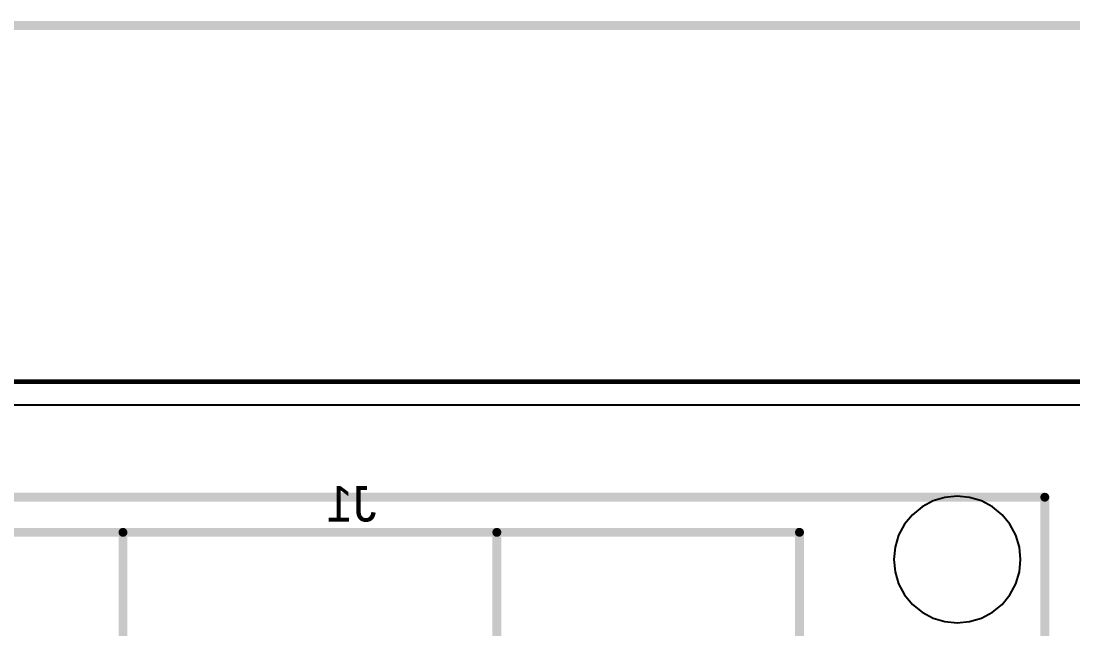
# Model space of a CAD drawing. Header units: millimetres. Extents: x -0.4 to 7.76, y -3.34 to 0.42.
# Drawn here: x 4.511 to 5.693, y -0.281 to 0.403 of the extents above; entities that cross this region are included whole.
import ezdxf

# ---------------------------------------------------------------- set-up
doc = ezdxf.new("R2010")
doc.units = ezdxf.units.MM
doc.header["$MEASUREMENT"] = 0
for name, color, linetype in [('BottomLayer', 5, 'Continuous'), ('BottomOverlay', 54, 'Continuous'), ('KeepOutLayer', 6, 'Continuous'), ('TopLayer', 1, 'Continuous'), ('TopOverlay', 2, 'Continuous')]:
    doc.layers.add(name, color=color, linetype=linetype)

# ---------------------------------------------------------------- blocks, each defined once
blk = doc.blocks.new('LCD_MODULE_3_2_480_320_11')
at = {"layer": 'TopOverlay', "const_width": 0.01}
for points in [[(-0.0394, 0), (3.5433, 0)], [(3.5433, -2.126), (3.5433, 0)], [(0.2, -0.0394), (3.2677, -0.0394)], [(3.2677, -2.0472), (3.2677, -0.0394)]]:
    blk.add_lwpolyline(points, dxfattribs=at)
at = {"layer": 'TopOverlay', "const_width": 0.005}
for points in [[(3.5408, 0, 1), (3.5458, 0, 1)], [(3.5408, 0, 1), (3.5458, 0, 1)], [(3.2652, -0.0394, 1), (3.2702, -0.0394, 1)], [(3.2652, -0.0394, 1), (3.2702, -0.0394, 1)]]:
    blk.add_lwpolyline(points, format="xyb", close=True, dxfattribs=at)
blk = doc.blocks.new('90131_0142_B_26')
at = {"layer": 'BottomOverlay', "const_width": 0.01}
for points in [[(-1.24, -0.2353), (-1.24, 0.1847)], [(1.24, 0.1847), (-1.24, 0.1847)], [(1.24, -0.2353), (-1.24, -0.2353)]]:
    blk.add_lwpolyline(points, dxfattribs=at)
at = {"layer": 'BottomOverlay', "const_width": 0.005}
for points in [[(-1.2425, 0.1847, 1), (-1.2375, 0.1847, 1)], [(-1.2425, 0.1847, 1), (-1.2375, 0.1847, 1)], [(-1.2425, -0.2353, 1), (-1.2375, -0.2353, 1)], [(-1.2425, -0.2353, 1), (-1.2375, -0.2353, 1)]]:
    blk.add_lwpolyline(points, format="xyb", close=True, dxfattribs=at)

msp = doc.modelspace()

# ---------------------------------------------------------------- linework, layer by layer
at = {"layer": 'BottomLayer'}
for p, q in [((0.0287, -0.0287), (7.339, -0.0287)), ((5.5354, -0.1368), (5.5231, -0.1434)), ((5.5487, -0.1328), (5.5354, -0.1368)), ((5.5626, -0.1314), (5.5487, -0.1328)), ((5.5765, -0.1328), (5.5626, -0.1314)), ((5.5899, -0.1368), (5.5765, -0.1328)), ((5.6022, -0.1434), (5.5899, -0.1368)), ((5.5123, -0.1522), (5.5034, -0.163)), ((5.5231, -0.1434), (5.5123, -0.1522)), ((5.613, -0.1522), (5.6022, -0.1434)), ((5.6218, -0.163), (5.613, -0.1522)), ((5.5034, -0.163), (5.4968, -0.1753)), ((5.6284, -0.1753), (5.6218, -0.163)), ((5.4968, -0.1753), (5.4928, -0.1887)), ((5.6325, -0.1887), (5.6284, -0.1753)), ((5.4928, -0.1887), (5.4914, -0.2026)), ((5.6338, -0.2026), (5.6325, -0.1887)), ((5.4914, -0.2026), (5.4928, -0.2165)), ((5.6325, -0.2165), (5.6338, -0.2026)), ((5.4928, -0.2165), (5.4968, -0.2298)), ((5.6284, -0.2298), (5.6325, -0.2165)), ((5.4968, -0.2298), (5.5034, -0.2422)), ((5.6218, -0.2422), (5.6284, -0.2298)), ((5.5034, -0.2422), (5.5123, -0.253)), ((5.613, -0.253), (5.6218, -0.2422)), ((5.5123, -0.253), (5.5231, -0.2618)), ((5.6022, -0.2618), (5.613, -0.253)), ((5.5231, -0.2618), (5.5354, -0.2684)), ((5.5354, -0.2684), (5.5487, -0.2724)), ((5.5765, -0.2724), (5.5899, -0.2684)), ((5.5899, -0.2684), (5.6022, -0.2618)), ((5.5487, -0.2724), (5.5626, -0.2738)), ((5.5626, -0.2738), (5.5765, -0.2724))]:
    msp.add_line(p, q, dxfattribs=at)
at = {"layer": 'KeepOutLayer'}
for const_width in [0.00551, 0.005]:
    msp.add_lwpolyline([(0.0027, -0.0027), (7.3649, -0.0027)], dxfattribs=dict(at, const_width=const_width))
at = {"layer": 'TopLayer'}
for p, q in [((0.0287, -0.0287), (7.2337, -0.0287)), ((5.5354, -0.1368), (5.5231, -0.1434)), ((5.5487, -0.1328), (5.5354, -0.1368)), ((5.5626, -0.1314), (5.5487, -0.1328)), ((5.5765, -0.1328), (5.5626, -0.1314)), ((5.5899, -0.1368), (5.5765, -0.1328)), ((5.6022, -0.1434), (5.5899, -0.1368)), ((5.5123, -0.1522), (5.5034, -0.163)), ((5.5231, -0.1434), (5.5123, -0.1522)), ((5.613, -0.1522), (5.6022, -0.1434)), ((5.6218, -0.163), (5.613, -0.1522)), ((5.5034, -0.163), (5.4968, -0.1753)), ((5.6284, -0.1753), (5.6218, -0.163)), ((5.4968, -0.1753), (5.4928, -0.1887)), ((5.6325, -0.1887), (5.6284, -0.1753)), ((5.4928, -0.1887), (5.4914, -0.2026)), ((5.6338, -0.2026), (5.6325, -0.1887)), ((5.4914, -0.2026), (5.4928, -0.2165)), ((5.6325, -0.2165), (5.6338, -0.2026)), ((5.4928, -0.2165), (5.4968, -0.2298)), ((5.6284, -0.2298), (5.6325, -0.2165)), ((5.4968, -0.2298), (5.5034, -0.2422)), ((5.6218, -0.2422), (5.6284, -0.2298)), ((5.5034, -0.2422), (5.5123, -0.253)), ((5.613, -0.253), (5.6218, -0.2422)), ((5.5123, -0.253), (5.5231, -0.2618)), ((5.6022, -0.2618), (5.613, -0.253)), ((5.5231, -0.2618), (5.5354, -0.2684)), ((5.5354, -0.2684), (5.5487, -0.2724)), ((5.5765, -0.2724), (5.5899, -0.2684)), ((5.5899, -0.2684), (5.6022, -0.2618)), ((5.5487, -0.2724), (5.5626, -0.2738)), ((5.5626, -0.2738), (5.5765, -0.2724))]:
    msp.add_line(p, q, dxfattribs=at)
at = {"layer": 'TopLayer', "const_width": 0.01}
msp.add_lwpolyline([(3.8986, 0.3976), (7.3649, 0.3976)], dxfattribs=at)

# ---------------------------------------------------------------- block references
msp.add_blockref('LCD_MODULE_3_2_480_320_11', (2.1177, -0.1326))
at = {"rotation": 270}
msp.add_blockref('90131_0142_B_26', (4.8607, -1.4121), dxfattribs=at)

# ---------------------------------------------------------------- texts
at = {"layer": 'BottomOverlay', "text_generation_flag": 2}
msp.add_text('J1', height=0.03989, dxfattribs=at).set_placement((4.9102, -0.1599))

doc.saveas('drawing.dxf')
